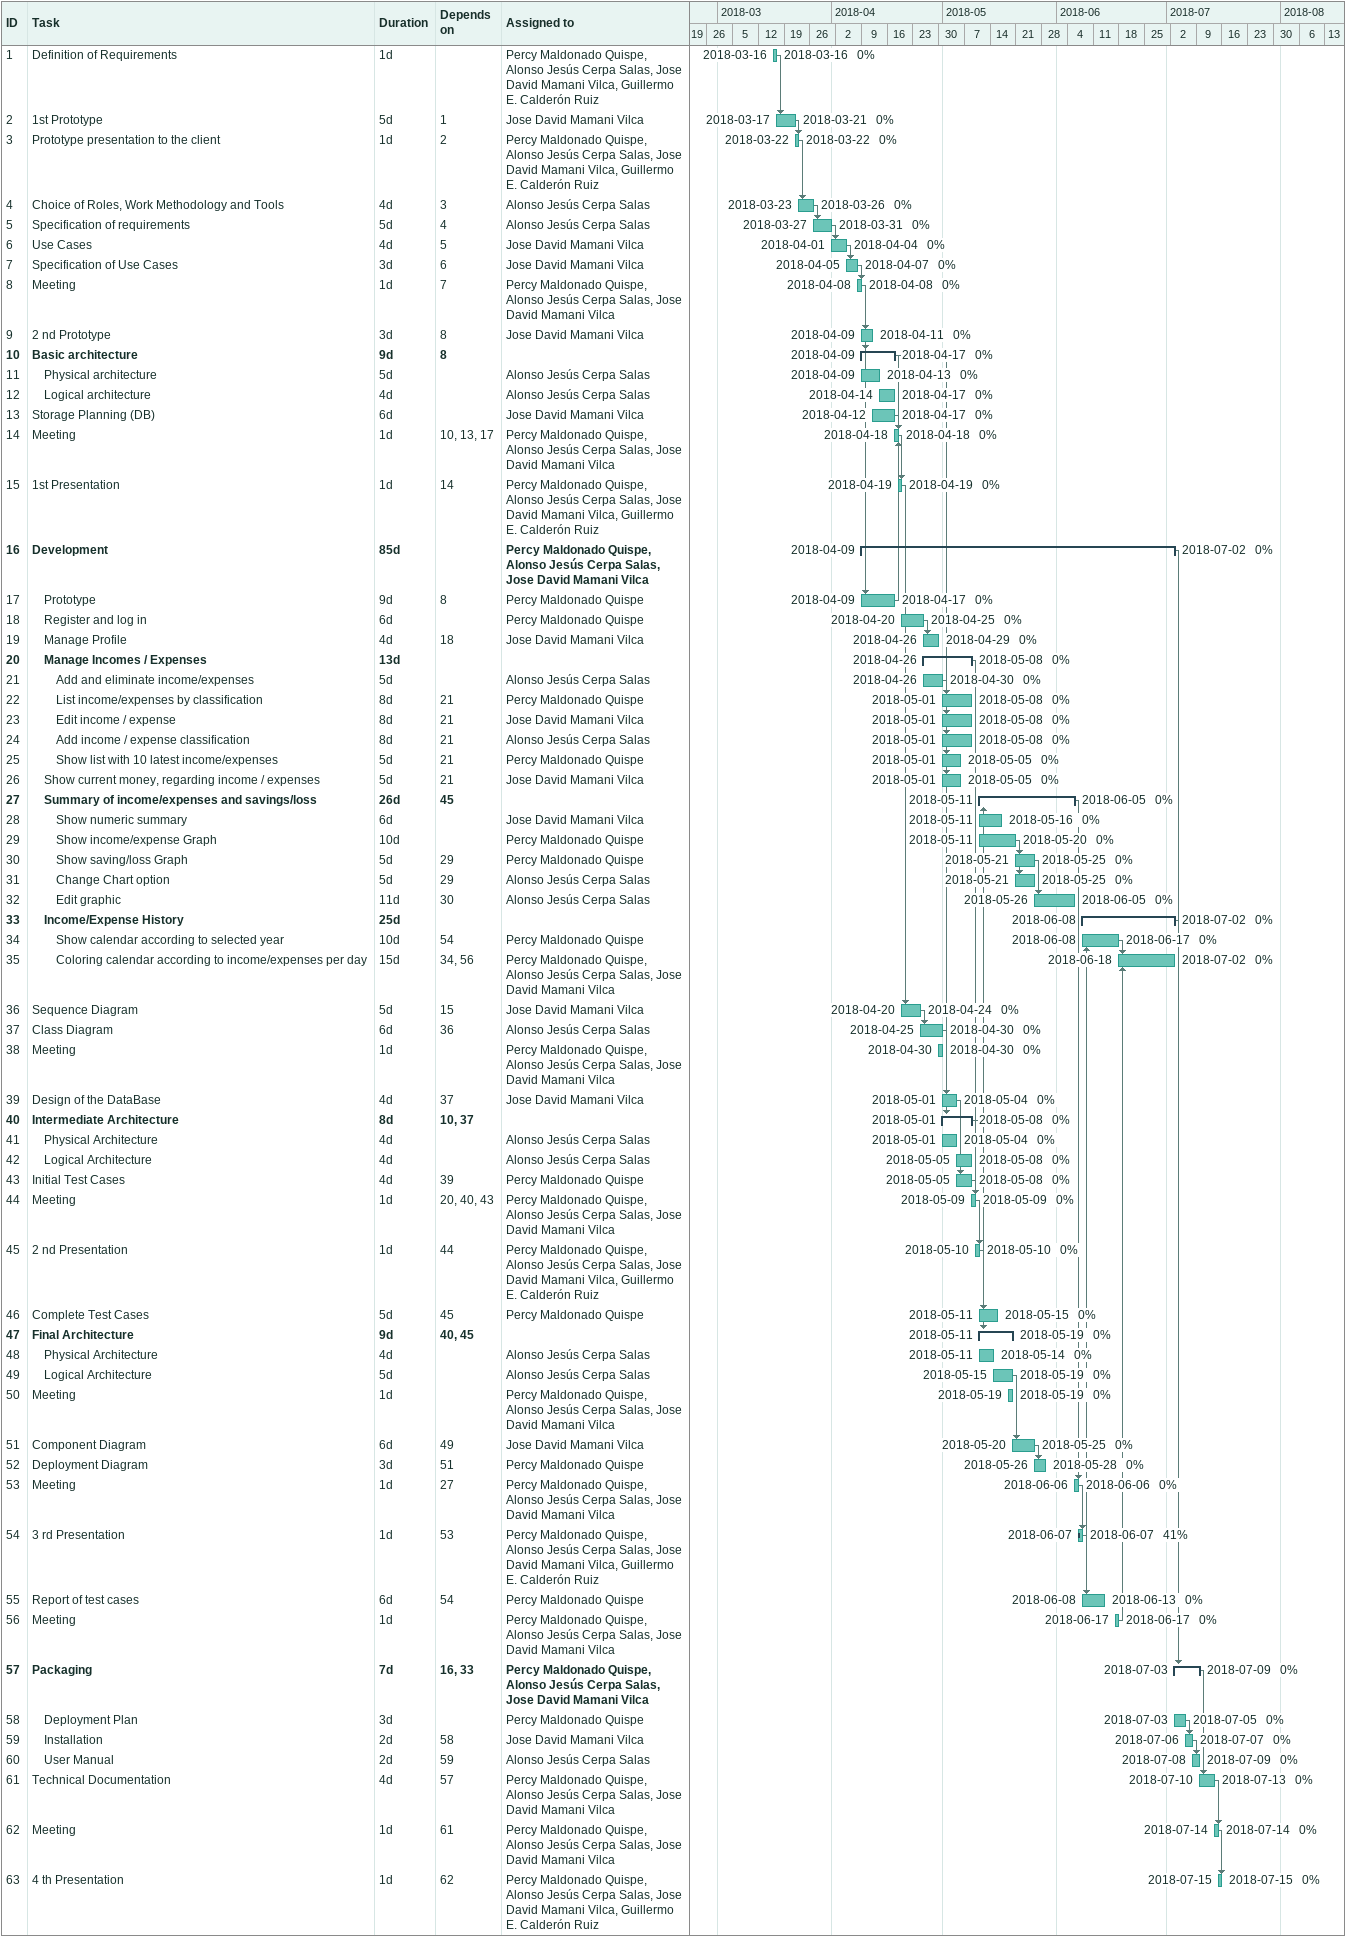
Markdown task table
| ID | Level | Task | Duration | Start | Finish | Predecessors | Resources | % complete |
|---|---|---|---|---|---|---|---|---|
| 1 | 1 | Definition of Requirements | 1d | 2018-03-16 | 2018-03-16 |  | Percy Maldonado Quispe, Alonso Jesús Cerpa Salas, Jose David Mamani Vilca, Guillermo E. Calderón Ruiz | 0 |
| 2 | 1 | 1st Prototype | 5d | 2018-03-17 | 2018-03-21 | 1 | Jose David Mamani Vilca | 0 |
| 3 | 1 | Prototype presentation to the client | 1d | 2018-03-22 | 2018-03-22 | 2 | Percy Maldonado Quispe, Alonso Jesús Cerpa Salas, Jose David Mamani Vilca, Guillermo E. Calderón Ruiz | 0 |
| 4 | 1 | Choice of Roles, Work Methodology and Tools | 4d | 2018-03-23 | 2018-03-26 | 3 | Alonso Jesús Cerpa Salas | 0 |
| 5 | 1 | Specification of requirements | 5d | 2018-03-27 | 2018-03-31 | 4 | Alonso Jesús Cerpa Salas | 0 |
| 6 | 1 | Use Cases | 4d | 2018-04-01 | 2018-04-04 | 5 | Jose David Mamani Vilca | 0 |
| 7 | 1 | Specification of Use Cases | 3d | 2018-04-05 | 2018-04-07 | 6 | Jose David Mamani Vilca | 0 |
| 8 | 1 | Meeting | 1d | 2018-04-08 | 2018-04-08 | 7 | Percy Maldonado Quispe, Alonso Jesús Cerpa Salas, Jose David Mamani Vilca | 0 |
| 9 | 1 | 2 nd Prototype | 3d | 2018-04-09 | 2018-04-11 | 8 | Jose David Mamani Vilca | 0 |
| 10 | 1 | **Basic architecture** | 9d | 2018-04-09 | 2018-04-17 | 8 |  | 0 |
| 11 | 2 | Physical architecture | 5d | 2018-04-09 | 2018-04-13 |  | Alonso Jesús Cerpa Salas | 0 |
| 12 | 2 | Logical architecture | 4d | 2018-04-14 | 2018-04-17 |  | Alonso Jesús Cerpa Salas | 0 |
| 13 | 1 | Storage Planning (DB) | 6d | 2018-04-12 | 2018-04-17 |  | Jose David Mamani Vilca | 0 |
| 14 | 1 | Meeting | 1d | 2018-04-18 | 2018-04-18 | 10, 13, 17 | Percy Maldonado Quispe, Alonso Jesús Cerpa Salas, Jose David Mamani Vilca | 0 |
| 15 | 1 | 1st Presentation | 1d | 2018-04-19 | 2018-04-19 | 14 | Percy Maldonado Quispe, Alonso Jesús Cerpa Salas, Jose David Mamani Vilca, Guillermo E. Calderón Ruiz | 0 |
| 16 | 1 | **Development** | 85d | 2018-04-09 | 2018-07-02 |  | Percy Maldonado Quispe, Alonso Jesús Cerpa Salas, Jose David Mamani Vilca | 0 |
| 17 | 2 | Prototype | 9d | 2018-04-09 | 2018-04-17 | 8 | Percy Maldonado Quispe | 0 |
| 18 | 2 | Register and log in | 6d | 2018-04-20 | 2018-04-25 |  | Percy Maldonado Quispe | 0 |
| 19 | 2 | Manage Profile | 4d | 2018-04-26 | 2018-04-29 | 18 | Jose David Mamani Vilca | 0 |
| 20 | 2 | **Manage Incomes / Expenses** | 13d | 2018-04-26 | 2018-05-08 |  |  | 0 |
| 21 | 3 | Add and eliminate income/expenses | 5d | 2018-04-26 | 2018-04-30 |  | Alonso Jesús Cerpa Salas | 0 |
| 22 | 3 | List income/expenses by classification | 8d | 2018-05-01 | 2018-05-08 | 21 | Percy Maldonado Quispe | 0 |
| 23 | 3 | Edit income / expense | 8d | 2018-05-01 | 2018-05-08 | 21 | Jose David Mamani Vilca | 0 |
| 24 | 3 | Add income / expense classification | 8d | 2018-05-01 | 2018-05-08 | 21 | Alonso Jesús Cerpa Salas | 0 |
| 25 | 3 | Show list with 10 latest income/expenses | 5d | 2018-05-01 | 2018-05-05 | 21 | Percy Maldonado Quispe | 0 |
| 26 | 2 | Show current money, regarding income / expenses | 5d | 2018-05-01 | 2018-05-05 | 21 | Jose David Mamani Vilca | 0 |
| 27 | 2 | **Summary of income/expenses and savings/loss** | 26d | 2018-05-11 | 2018-06-05 | 45 |  | 0 |
| 28 | 3 | Show numeric summary | 6d | 2018-05-11 | 2018-05-16 |  | Jose David Mamani Vilca | 0 |
| 29 | 3 | Show income/expense Graph | 10d | 2018-05-11 | 2018-05-20 |  | Percy Maldonado Quispe | 0 |
| 30 | 3 | Show saving/loss Graph | 5d | 2018-05-21 | 2018-05-25 | 29 | Percy Maldonado Quispe | 0 |
| 31 | 3 | Change Chart option | 5d | 2018-05-21 | 2018-05-25 | 29 | Alonso Jesús Cerpa Salas | 0 |
| 32 | 3 | Edit graphic | 11d | 2018-05-26 | 2018-06-05 | 30 | Alonso Jesús Cerpa Salas | 0 |
| 33 | 2 | **Income/Expense History** | 25d | 2018-06-08 | 2018-07-02 |  |  | 0 |
| 34 | 3 | Show calendar according to selected year | 10d | 2018-06-08 | 2018-06-17 | 54 | Percy Maldonado Quispe | 0 |
| 35 | 3 | Coloring calendar according to income/expenses per day | 15d | 2018-06-18 | 2018-07-02 | 34, 56 | Percy Maldonado Quispe, Alonso Jesús Cerpa Salas, Jose David Mamani Vilca | 0 |
| 36 | 1 | Sequence Diagram | 5d | 2018-04-20 | 2018-04-24 | 15 | Jose David Mamani Vilca | 0 |
| 37 | 1 | Class Diagram | 6d | 2018-04-25 | 2018-04-30 | 36 | Alonso Jesús Cerpa Salas | 0 |
| 38 | 1 | Meeting | 1d | 2018-04-30 | 2018-04-30 |  | Percy Maldonado Quispe, Alonso Jesús Cerpa Salas, Jose David Mamani Vilca | 0 |
| 39 | 1 | Design of the DataBase | 4d | 2018-05-01 | 2018-05-04 | 37 | Jose David Mamani Vilca | 0 |
| 40 | 1 | **Intermediate Architecture** | 8d | 2018-05-01 | 2018-05-08 | 10, 37 |  | 0 |
| 41 | 2 | Physical Architecture | 4d | 2018-05-01 | 2018-05-04 |  | Alonso Jesús Cerpa Salas | 0 |
| 42 | 2 | Logical Architecture | 4d | 2018-05-05 | 2018-05-08 |  | Alonso Jesús Cerpa Salas | 0 |
| 43 | 1 | Initial Test Cases | 4d | 2018-05-05 | 2018-05-08 | 39 | Percy Maldonado Quispe | 0 |
| 44 | 1 | Meeting | 1d | 2018-05-09 | 2018-05-09 | 20, 40, 43 | Percy Maldonado Quispe, Alonso Jesús Cerpa Salas, Jose David Mamani Vilca | 0 |
| 45 | 1 | 2 nd Presentation | 1d | 2018-05-10 | 2018-05-10 | 44 | Percy Maldonado Quispe, Alonso Jesús Cerpa Salas, Jose David Mamani Vilca, Guillermo E. Calderón Ruiz | 0 |
| 46 | 1 | Complete Test Cases | 5d | 2018-05-11 | 2018-05-15 | 45 | Percy Maldonado Quispe | 0 |
| 47 | 1 | **Final Architecture** | 9d | 2018-05-11 | 2018-05-19 | 40, 45 |  | 0 |
| 48 | 2 | Physical Architecture | 4d | 2018-05-11 | 2018-05-14 |  | Alonso Jesús Cerpa Salas | 0 |
| 49 | 2 | Logical Architecture | 5d | 2018-05-15 | 2018-05-19 |  | Alonso Jesús Cerpa Salas | 0 |
| 50 | 1 | Meeting | 1d | 2018-05-19 | 2018-05-19 |  | Percy Maldonado Quispe, Alonso Jesús Cerpa Salas, Jose David Mamani Vilca | 0 |
| 51 | 1 | Component Diagram | 6d | 2018-05-20 | 2018-05-25 | 49 | Jose David Mamani Vilca | 0 |
| 52 | 1 | Deployment Diagram | 3d | 2018-05-26 | 2018-05-28 | 51 | Percy Maldonado Quispe | 0 |
| 53 | 1 | Meeting | 1d | 2018-06-06 | 2018-06-06 | 27 | Percy Maldonado Quispe, Alonso Jesús Cerpa Salas, Jose David Mamani Vilca | 0 |
| 54 | 1 | 3 rd Presentation | 1d | 2018-06-07 | 2018-06-07 | 53 | Percy Maldonado Quispe, Alonso Jesús Cerpa Salas, Jose David Mamani Vilca, Guillermo E. Calderón Ruiz | 41 |
| 55 | 1 | Report of test cases | 6d | 2018-06-08 | 2018-06-13 | 54 | Percy Maldonado Quispe | 0 |
| 56 | 1 | Meeting | 1d | 2018-06-17 | 2018-06-17 |  | Percy Maldonado Quispe, Alonso Jesús Cerpa Salas, Jose David Mamani Vilca | 0 |
| 57 | 1 | **Packaging** | 7d | 2018-07-03 | 2018-07-09 | 16, 33 | Percy Maldonado Quispe, Alonso Jesús Cerpa Salas, Jose David Mamani Vilca | 0 |
| 58 | 2 | Deployment Plan | 3d | 2018-07-03 | 2018-07-05 |  | Percy Maldonado Quispe | 0 |
| 59 | 2 | Installation | 2d | 2018-07-06 | 2018-07-07 | 58 | Jose David Mamani Vilca | 0 |
| 60 | 2 | User Manual | 2d | 2018-07-08 | 2018-07-09 | 59 | Alonso Jesús Cerpa Salas | 0 |
| 61 | 1 | Technical Documentation | 4d | 2018-07-10 | 2018-07-13 | 57 | Percy Maldonado Quispe, Alonso Jesús Cerpa Salas, Jose David Mamani Vilca | 0 |
| 62 | 1 | Meeting | 1d | 2018-07-14 | 2018-07-14 | 61 | Percy Maldonado Quispe, Alonso Jesús Cerpa Salas, Jose David Mamani Vilca | 0 |
| 63 | 1 | 4 th Presentation | 1d | 2018-07-15 | 2018-07-15 | 62 | Percy Maldonado Quispe, Alonso Jesús Cerpa Salas, Jose David Mamani Vilca, Guillermo E. Calderón Ruiz | 0 |
